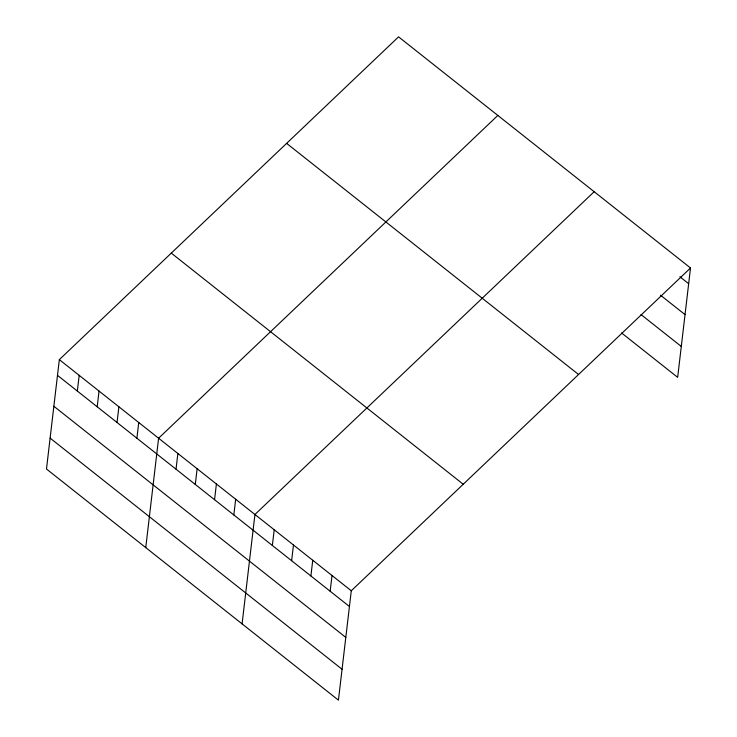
<?xml version="1.0" encoding="UTF-8"?>
<svg xmlns="http://www.w3.org/2000/svg" width="737" height="737" viewBox="0 0 737 737"><rect width="100%" height="100%" fill="white"/><g stroke="black" fill="none" stroke-linecap="round" stroke-linejoin="round"><path stroke-width="1.11" d="M59.338 359.638L46.486 469.018L338.43 700.15L351.282 590.77L690.514 267.982L398.57 36.85L59.338 359.638L351.282 590.77M77.339 391.071L79.191 375.354M97.192 406.787L99.044 391.071M117.045 422.513L118.897 406.787M136.898 438.229L138.749 422.504M145.751 547.6L158.602 438.22L497.834 115.433M176.023 469.202L177.866 453.476M195.287 484.449L197.138 468.732M214.559 499.704L216.402 483.979M233.822 514.96L235.674 499.235M242.086 623.88L254.938 514.49L594.169 191.712M272.358 545.472L274.21 529.746M291.631 560.728L293.473 545.002M310.894 575.984L312.746 560.258M330.167 591.24L332.009 575.514M690.514 267.982L677.662 377.362L621.613 332.986M679.91 276.771L688.662 283.708M660.509 295.196L685.032 314.616M641.006 314.561L681.292 346.464M286.619 143.365L578.563 374.507M171.288 253.113L463.223 484.246M57.495 375.354L349.43 606.487M53.856 406.262L345.8 637.394M50.116 438.11L342.06 669.242"/></g></svg>
